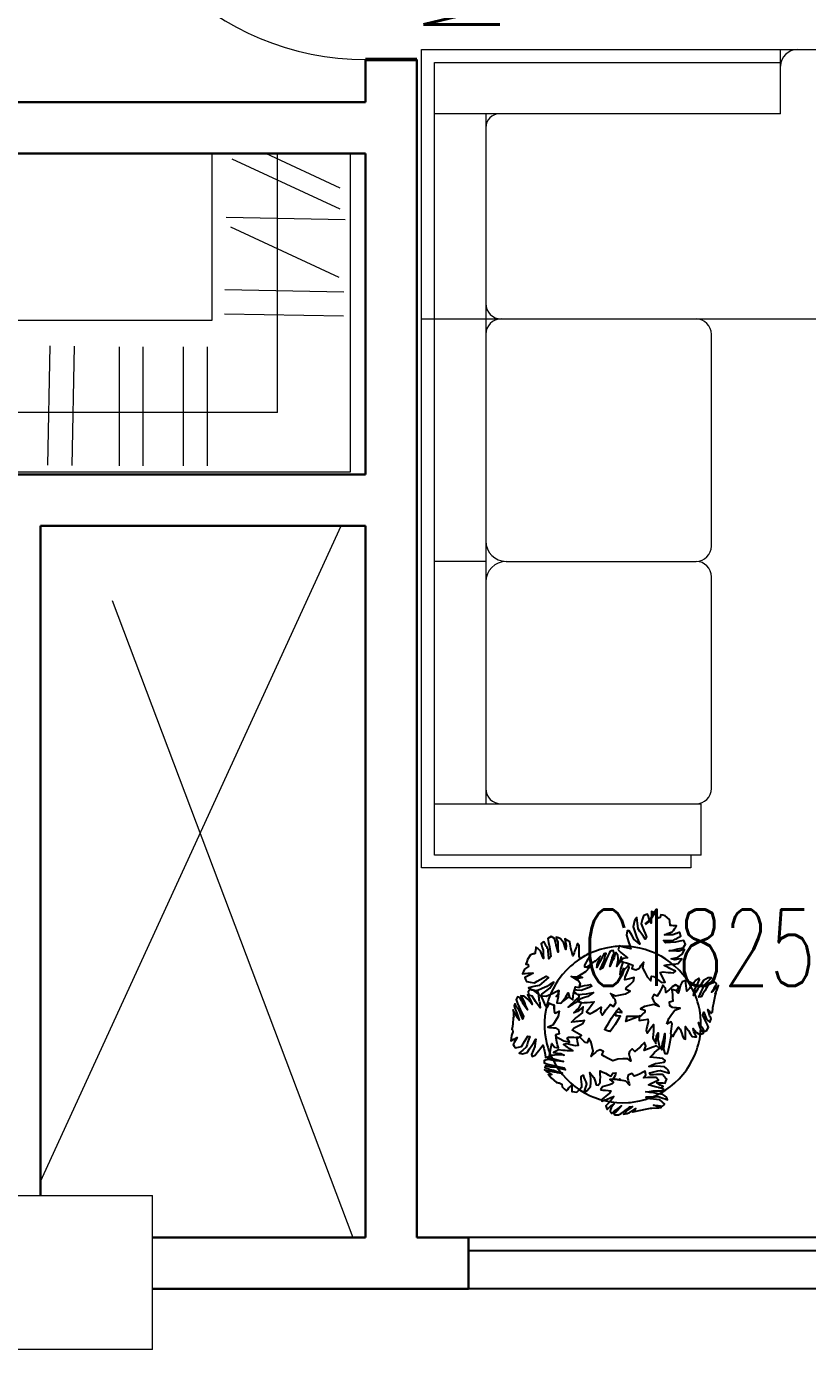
# Model space of a CAD drawing. Header units: inches. Extents: x 675 to 51927, y 19035 to 68555.
# Drawn here: x 16509 to 19555, y 27855 to 33012 of the extents above; entities that cross this region are included whole.
import ezdxf

# ---------------------------------------------------------------- set-up
doc = ezdxf.new("R2010")
doc.units = ezdxf.units.IN
doc.header["$LTSCALE"] = 0.5
doc.header["$MEASUREMENT"] = 0
for name, color, linetype in [('00 plants', 87, 'Continuous'), ('DOOR Single', 242, 'Continuous'), ('Window Exterior', 2, 'Continuous'), ('WINDOW_TEXT', 7, 'Continuous')]:
    doc.layers.add(name, color=color, linetype=linetype)
for name, color, linetype, lineweight in [('00I-FURN', 30, 'Continuous', 9), ('Column', 192, 'Continuous', 13), ('Wall', 113, 'Continuous', 50)]:
    doc.layers.add(name, color=color, linetype=linetype, lineweight=lineweight)
doc.styles.add('_TCH_WINDOW', font='SIMPLEX', dxfattribs={"height": 3.5, "bigfont": 'GBCBIG'})

# ---------------------------------------------------------------- blocks, each defined once
blk = doc.blocks.new('$WINLIB2D$00000004')
at = {"color": 0}
for points in [[(-0.5, 0.5), (-0.5, -0.5)], [(-0.5, 0.5), (0.5, 0.5)], [(0.5, -0.5), (0.5, 0.5)], [(-0.5, 0.2406), (0.5, 0.2406)], [(-0.5, -0.5), (0.5, -0.5)]]:
    blk.add_lwpolyline(points, dxfattribs=at)
blk = doc.blocks.new('$DorLib2D$00000001')
for p, q in [((0.45, 0.975), (0.5, 0.975)), ((0.45, 0), (0.45, 0.975)), ((0.5, 0), (0.5, 0.975)), ((0.5, 0), (0.45, 0))]:
    blk.add_line(p, q)
at = {"lineweight": 13}
blk.add_arc((0.475, 0), 0.975, 91.4693, 180, dxfattribs=at)

msp = doc.modelspace()

# ---------------------------------------------------------------- linework, layer by layer
at = {"layer": '00 plants', "flags": 128}
for points in [[(18815.9, 29412.1), (18826.3, 29402.5), (18839.5, 29392.4), (18852.7, 29382.1), (18835.2, 29378.4), (18824.8, 29367.2), (18836.6, 29364.8), (18848.5, 29362.1), (18860.8, 29357.7), (18873.1, 29353.1), (18869.1, 29339.6), (18884.7, 29334.6), (18896.6, 29340.5), (18901.4, 29346.7), (18906.1, 29352.9), (18910.7, 29359), (18915.2, 29365.1), (18911.3, 29342.9), (18920.2, 29325), (18928.9, 29307.4), (18944, 29291.3), (18945.9, 29309.6), (18953.9, 29309), (18961.8, 29303.2), (18969.6, 29297.3), (18985.3, 29285.3), (18999.6, 29286.6), (18994.9, 29296), (18990.1, 29305.4), (18980.6, 29324.2), (18991.6, 29327), (19011.2, 29324.7), (19021.2, 29323.7), (19031.3, 29322.6), (19040.2, 29329.1), (19034.3, 29331.9), (19028.5, 29334.7), (19022.8, 29337.5), (19017.2, 29340.3), (19011.6, 29343.2), (19006.1, 29346), (18995.2, 29351.6), (19005.9, 29353.6), (19016.6, 29355.6), (19025, 29356.4), (19033.4, 29357.3), (19050.1, 29359.1), (19057.1, 29368.5), (19063.9, 29377.8), (19050.6, 29376), (19037.1, 29374.2), (19022.4, 29377.6), (19034.9, 29380.4), (19047.3, 29383.3), (19056.8, 29389.5), (19066, 29395.5), (19070.3, 29404.8), (19074.3, 29414), (19064.1, 29410.9), (19053.5, 29407.7), (19044, 29408), (19034.3, 29408.2), (19014.7, 29408.6), (19029.2, 29411.7), (19043.3, 29414.8), (19046.8, 29415.5), (19048.5, 29415.9), (19050.2, 29416.3), (19057, 29417.8), (19070.1, 29420.6), (19078.4, 29435.3), (19075.3, 29442.4), (19072.1, 29449.4), (19064.3, 29448), (19056.3, 29446.4), (19039.7, 29443), (19020.7, 29441.5), (19001.2, 29439.5), (18993.4, 29448.5), (19012, 29449.1), (19021.2, 29449.2), (19030.3, 29449.2), (19034.2, 29451.5), (19038.1, 29453.8), (19042, 29456), (19043.9, 29457), (19045.8, 29458.1), (19047.6, 29459.1), (19049.5, 29460.2), (19051.4, 29461.2), (19053.2, 29462.2), (19055, 29463.2), (19056.9, 29464.2), (19058.7, 29465.2), (19060.5, 29466.1), (19058.4, 29473.4), (19056, 29480.6), (19052.7, 29479.6), (19051.1, 29479.1), (19049.5, 29478.6), (19047.8, 29478), (19046.2, 29477.5), (19044.6, 29476.9), (19042.9, 29476.3), (19041.3, 29475.7), (19039.6, 29475.1), (19036.3, 29473.9), (19033, 29472.6), (19029.6, 29471.2), (19013.5, 29471.3), (18997.2, 29470.5), (19004.8, 29474), (19008.5, 29475.7), (19012.3, 29477.2), (19016, 29478.7), (19019.8, 29480.1), (19023.5, 29481.4), (19027.2, 29482.6), (19028.3, 29484.1), (19029.4, 29485.6), (19030.5, 29487.1), (19031.6, 29488.6), (19035.7, 29494.5), (19039.8, 29500.2), (19040.8, 29501.6), (19041.9, 29502.9), (19042.9, 29504.3), (19043.9, 29505.6), (19037.6, 29506.2), (19031.3, 29506.8), (19025.1, 29507.3), (19018.8, 29507.7), (19018.7, 29510.7), (19018.6, 29512.2), (19018.5, 29513.7), (19018.4, 29515.2), (19018.3, 29516.7), (19018.1, 29518.1), (19018, 29519.6), (19017.8, 29521.1), (19017.7, 29522.5), (19017.5, 29524), (19017.3, 29525.5), (19017.1, 29526.9), (19016.9, 29528.4), (19016.6, 29529.8), (19016.4, 29531.3), (18999.8, 29545.1), (18990.9, 29547.5), (18982.2, 29549.7), (18982, 29548.3), (18981.7, 29546.9), (18981.4, 29545.4), (18981.1, 29544), (18980.8, 29542.5), (18980.5, 29541.1), (18980.1, 29539.6), (18979.7, 29538.1), (18971.7, 29536.1), (18963, 29554), (18954.7, 29557.9), (18946.4, 29561.5), (18946.3, 29550.5), (18945.9, 29539.3), (18945.2, 29528), (18944.4, 29516.4), (18937.4, 29534.1), (18934, 29543), (18930.7, 29552), (18922.8, 29549), (18914.5, 29545.8), (18912.2, 29537.8), (18910, 29529.8), (18905.6, 29513.6), (18911, 29501), (18916.3, 29488.5), (18921.6, 29475.9), (18926.7, 29463.2), (18921.4, 29453.9), (18914.7, 29464.1), (18907.9, 29474.3), (18901, 29484.4), (18894.1, 29494.5), (18891.4, 29516.4), (18890.1, 29527.5), (18888.9, 29538.8), (18884.3, 29532.4), (18879.8, 29526), (18877.4, 29513.8), (18875.1, 29501.8), (18881.3, 29482.7), (18887.3, 29463.9), (18894.1, 29449.2), (18900.8, 29434.5), (18889.8, 29443.6), (18878.8, 29452.6), (18868.9, 29469.6), (18858.7, 29486.6), (18851, 29486.5), (18848.6, 29469.8), (18852.6, 29456.5), (18856.3, 29443.3), (18861.1, 29430), (18865.8, 29416.6), (18854.2, 29418.9), (18842.7, 29421.3), (18831.2, 29424.6), (18819.8, 29427.9)], [(18528.8, 29121.6), (18528.8, 29110.4), (18530.4, 29088.2), (18533.7, 29066.2), (18538.5, 29044.4), (18541.9, 29033), (18544.9, 29023), (18552.9, 29002.2), (18562.4, 28982), (18573.3, 28962.6), (18580.2, 28952.1), (18585.6, 28944), (18599.2, 28926.3), (18614.1, 28909.7), (18630.2, 28894.2), (18640.3, 28885.7), (18647.3, 28880), (18665.4, 28867), (18684.5, 28855.4), (18690, 28852.5), (18704.3, 28845.2), (18717.1, 28839.7), (18724.8, 28836.5), (18745.9, 28829.3), (18767.5, 28823.6), (18774.3, 28822.4), (18789.4, 28819.6), (18811.6, 28817.2), (18833.9, 28816.3), (18856.1, 28817.2), (18863.8, 28818), (18878.3, 28819.6), (18893.4, 28822.4), (18900.2, 28823.6), (18921.8, 28829.3), (18942.9, 28836.5), (18950.6, 28839.7), (18963.4, 28845.2), (18977.7, 28852.5), (18983.3, 28855.4), (19002.3, 28867), (19020.4, 28880), (19027.4, 28885.7), (19037.6, 28894.2), (19053.6, 28909.7), (19068.5, 28926.3), (19082.1, 28944), (19087.5, 28952.1), (19094.4, 28962.6), (19105.3, 28982), (19114.8, 29002.2), (19122.8, 29023), (19125.8, 29033), (19129.2, 29044.4), (19134, 29066.2), (19137.3, 29088.2), (19138.9, 29110.4), (19139, 29121.6), (19138.9, 29132.7), (19137.3, 29155), (19134, 29177), (19129.2, 29198.8), (19125.8, 29210.2), (19122.8, 29220.2), (19114.8, 29241), (19105.3, 29261.2), (19094.4, 29280.6), (19087.5, 29291.1), (19082.1, 29299.2), (19068.5, 29316.9), (19053.6, 29333.5), (19037.6, 29348.9), (19027.4, 29357.4), (19020.4, 29363.2), (19002.3, 29376.2), (18983.3, 29387.8), (18977.7, 29390.7), (18963.4, 29398), (18950.6, 29403.5), (18942.9, 29406.7), (18921.8, 29413.9), (18900.2, 29419.6), (18893.4, 29420.8), (18878.3, 29423.6), (18863.8, 29425.2), (18856.1, 29426), (18833.9, 29426.9), (18811.6, 29426), (18804, 29425.2), (18789.4, 29423.6), (18774.3, 29420.8), (18767.5, 29419.6), (18745.9, 29413.9), (18724.8, 29406.7), (18717.1, 29403.5), (18704.3, 29398), (18690, 29390.7), (18684.5, 29387.8), (18665.4, 29376.2), (18647.3, 29363.2), (18640.3, 29357.4), (18630.2, 29348.9), (18614.1, 29333.5), (18599.2, 29316.9), (18585.6, 29299.2), (18580.2, 29291.1), (18573.3, 29280.6), (18562.4, 29261.2), (18552.9, 29241), (18544.9, 29220.2), (18541.9, 29210.2), (18538.5, 29198.8), (18533.7, 29177), (18530.4, 29155), (18528.8, 29132.7)], [(19006.5, 29123.5), (19013.2, 29144.5), (19024.8, 29160.7), (19036.8, 29177.2), (19057.9, 29185.4), (19050.8, 29185.9), (19043.5, 29186.5), (19036, 29187.2), (19028.3, 29188), (19017.8, 29194.8), (19015.9, 29210), (19030.3, 29213.3), (19029.8, 29225.5), (19029.4, 29237.6), (19027.6, 29248.3), (19025.9, 29258.9), (19040.2, 29256), (19043.8, 29251.5), (19047.2, 29257.9), (19052.9, 29268.4), (19039.1, 29276.1), (19027.4, 29267.9), (19014.5, 29257), (19001.5, 29246.2), (19000.8, 29263.6), (18990.8, 29275.2), (18986.1, 29264.3), (18981.5, 29253.6), (18975.1, 29242.9), (18968.7, 29232.4), (18955.1, 29238.3), (18948.5, 29225.2), (18953.6, 29213.5), (18959.4, 29208), (18965, 29202.5), (18970.4, 29197), (18975.7, 29191.5), (18954.7, 29199.9), (18936.5, 29195.8), (18919, 29192), (18903.3, 29182.9), (18920.5, 29177.1), (18919.7, 29170.3), (18914.1, 29165), (18908.5, 29159.8), (18897.8, 29150), (18898.6, 29137.5), (18906.5, 29138.6), (18914.7, 29139.9), (18931.8, 29143), (18933.2, 29132.3), (18929.3, 29115.3), (18927.3, 29106.6), (18925.2, 29097.6), (18929.2, 29087.2), (18932.3, 29091.8), (18935.4, 29096.3), (18938.5, 29100.7), (18941.6, 29105), (18944.7, 29109.3), (18947.9, 29113.5), (18954.1, 29122), (18954.4, 29111.5), (18954.5, 29100.9), (18953.9, 29092.8), (18953.2, 29084.6), (18951.7, 29067.9), (18957.6, 29058), (18963.3, 29048), (18965, 29061.8), (18966.3, 29075.6), (18971.9, 29088.6), (18971.8, 29075.6), (18971.5, 29062.6), (18974, 29051), (18976.1, 29039.5), (18981.5, 29031.4), (18986.5, 29023.4), (18987.8, 29035.6), (18988.7, 29047.8), (18991.4, 29057.3), (18993.9, 29066.8), (18998.3, 29085.9), (18997.7, 29070.6), (18996.6, 29055.4), (18996.2, 29051.6), (18996, 29049.7), (18995.8, 29047.8), (18994.9, 29040.2), (18992.4, 29025.1), (18998.1, 29009.2), (19003.3, 29009.1), (19008.4, 29009.1), (19011.1, 29018.7), (19013.5, 29028.4), (19017.1, 29047.6), (19021.5, 29067.8), (19024, 29082.9), (19022.1, 29085.5), (19024.1, 29105.2), (19025.2, 29114.9), (19026.3, 29124.5), (19023.1, 29131.5)], [(18805.6, 29164.1), (18806.1, 29157.1), (18814.1, 29156.3), (18822.3, 29155.7), (18824.6, 29155.6), (18824.8, 29154.6), (18820.5, 29147.2), (18812.5, 29134.5), (18804, 29121.5), (18795.1, 29108.2), (18785.6, 29094.7), (18785.6, 29094.7), (18782.7, 29095), (18778.9, 29095.8), (18774.9, 29096.9), (18770.6, 29098.5), (18765.9, 29100.4), (18763.4, 29101.6), (18766.9, 29107.5), (18773.2, 29117.9), (18779.2, 29127.7), (18785, 29137), (18790.5, 29145.7), (18795.8, 29153.8), (18800.9, 29161.3), (18805.4, 29167.8)], [(18831.4, 29167.8), (18829.6, 29168), (18821.3, 29168.9), (18813.2, 29170), (18807.5, 29170.8), (18810.3, 29174.7), (18814.7, 29180.6), (18818.5, 29185.5), (18822.6, 29180.6), (18827.2, 29174.4), (18831.1, 29168.4)], [(18849.1, 29154.4), (18855.9, 29154.2), (18873.2, 29154.2), (18884.3, 29154.3), (18895.6, 29154.7), (18901.9, 29155), (18896, 29152.4), (18888.1, 29149.1), (18880.6, 29146.1), (18873.6, 29143.3), (18867, 29140.9), (18860.9, 29138.6), (18855.2, 29136.7), (18849.9, 29135), (18846.2, 29133.9), (18846.8, 29136.8), (18849.6, 29148.6), (18849.6, 29152.2)], [(18746.9, 28866.8), (18756.8, 28866.3), (18766.9, 28865.6), (18787.3, 28863.3), (18782.5, 28854.6), (18768.2, 28842.7), (18761, 28836.7), (18753.7, 28830.6), (18752.8, 28822.5), (18758.7, 28825), (18764.5, 28827.4), (18770.4, 28829.8), (18776.1, 28832.1), (18781.9, 28834.3), (18787.6, 28836.5), (18799, 28840.8), (18793.5, 28833.2), (18788.1, 28825.8), (18783.2, 28820.4), (18778.3, 28815.1), (18768.6, 28804.8), (18770.9, 28797.3), (18773.1, 28790.4), (18780.8, 28797.9), (18788.5, 28806), (18800.9, 28812.9), (18794.6, 28804.7), (18788.4, 28796.9), (18786.5, 28789.7), (18784.7, 28783.3), (18788.3, 28778.5), (18792, 28774.5), (18797, 28779.4), (18802.2, 28785.1), (18808.9, 28789.6), (18815.7, 28794.4), (18829.1, 28804.8), (18821.7, 28795.8), (18814.3, 28787.7), (18812.4, 28785.8), (18811.5, 28784.8), (18810.6, 28783.9), (18807, 28780.4), (18799.7, 28774.4), (18803.7, 28769), (18810.7, 28769), (18817.7, 28769.3), (18822.6, 28771.6), (18827.4, 28774.4), (18836.8, 28781.6), (18848.9, 28790.7), (18860.8, 28801.1), (18872.6, 28802.3), (18860.3, 28792.8), (18854.1, 28788.4), (18847.7, 28784.3), (18846.6, 28782.2), (18845.3, 28780.2), (18844.1, 28778.4), (18843.4, 28777.5), (18842.8, 28776.7), (18842.1, 28776), (18841.4, 28775.3), (18840.7, 28774.6), (18840, 28774), (18839.3, 28773.5), (18838.6, 28773), (18837.8, 28772.5), (18837.1, 28772.1), (18843.1, 28773), (18849.3, 28774.5), (18851.2, 28775), (18852.1, 28775.2), (18853, 28775.5), (18853.9, 28775.8), (18854.8, 28776.2), (18855.7, 28776.6), (18856.6, 28777), (18857.4, 28777.4), (18858.3, 28777.9), (18859.9, 28778.9), (18861.5, 28780), (18863.1, 28781.2), (18874.8, 28787.3), (18885.7, 28794.5), (18882.7, 28790.4), (18881.2, 28788.6), (18879.6, 28786.9), (18877.9, 28785.4), (18876.1, 28783.9), (18875.3, 28783.4), (18872.5, 28783.1), (18872.7, 28782.6), (18872.8, 28782.2), (18872.9, 28781.9), (18872.2, 28781.5), (18872.3, 28781.2), (18872.5, 28780.9), (18872.6, 28780.7), (18872.7, 28780.6), (18873, 28780.6), (18875, 28781.1), (18898.3, 28786.6), (18928.8, 28792.8), (18942.7, 28794.9), (18947.9, 28795.5), (18965.9, 28797), (18975.2, 28797.2), (18984.2, 28797.6), (18976.9, 28799.1), (18969.6, 28801.3), (18962.2, 28804), (18954.6, 28807.1), (18972.1, 28805.6), (18980.8, 28804.6), (18989.4, 28803.4), (18992.9, 28807.4), (18996.4, 28812.2), (18992.2, 28816), (18987.8, 28819.8), (18979, 28827.6), (18966.3, 28828.8), (18953.6, 28830.1), (18940.9, 28831.5), (18928.2, 28833.1), (18924.9, 28839.5), (18936.9, 28839.5), (18948.9, 28839.6), (18960.9, 28840), (18972.8, 28840.4), (18990.5, 28834.6), (18999.5, 28831.5), (19008.6, 28828.1), (19006.9, 28833), (19005.2, 28837.9), (18997.9, 28843.5), (18990.7, 28848.8), (18972.8, 28851.6), (18955, 28854.7), (18939.6, 28856.4), (18924.2, 28858.8), (18938.3, 28861.1), (18952.4, 28863.5), (18971.5, 28862.8), (18990.7, 28862.8), (18995.7, 28867.1), (18985.3, 28873.6), (18972.9, 28876), (18960.6, 28879.1), (18947.3, 28882.3), (18933.9, 28886.3), (18943.5, 28891.3), (18953.1, 28896.2), (18963.4, 28900.5), (18973.8, 28904.7), (18963.9, 28915.2), (18949.3, 28915.4), (18932.3, 28914.4), (18915.1, 28913.4), (18923.7, 28925.9), (18921.4, 28939.6), (18911.6, 28934.4), (18901.6, 28929.1), (18889.9, 28924.4), (18878.2, 28919.6), (18869.8, 28931.2), (18855.8, 28923.9), (18853.1, 28912.1), (18855, 28905.1), (18857, 28898.3), (18858.9, 28891.7), (18860.8, 28885.3), (18845.6, 28900.7), (18825.8, 28905), (18806.3, 28909), (18784.3, 28906.8), (18797.6, 28895.3), (18792.2, 28889.8), (18782.8, 28887.1), (18773.4, 28884.2), (18754.6, 28878.1)]]:
    msp.add_lwpolyline(points, close=True, dxfattribs=at)
for points in [[(18585.4, 29253.7), (18583.7, 29241.8), (18582.1, 29230.1), (18579.5, 29218.3), (18576.8, 29206.5), (18593, 29204.3), (18602.1, 29215.7), (18611.6, 29230), (18621.4, 29244.4), (18626.5, 29227.3), (18639, 29218.1), (18640.7, 29230.2), (18642.5, 29242.3), (18646, 29255), (18649.7, 29267.8), (18664.1, 29265.3), (18667.7, 29281.4), (18660.4, 29292.6), (18653.5, 29296.7), (18646.7, 29300.7), (18640.1, 29304.6), (18633.5, 29308.4), (18656.4, 29307), (18673.7, 29317.7), (18690.6, 29328.3), (18705.1, 29345), (18686.4, 29344.9), (18686.1, 29352.9), (18691, 29361.4), (18695.9, 29369.8), (18705.8, 29386.6), (18702.8, 29400.6), (18694.2, 29395), (18685.6, 29389.3), (18668, 29377.8), (18664.1, 29388.5), (18664.4, 29408.2), (18664.5, 29418.3), (18664.5, 29428.5), (18657.5, 29436.7), (18655.3, 29430.5), (18653.1, 29424.5), (18650.8, 29418.5), (18648.6, 29412.6), (18646.3, 29406.8), (18644, 29401), (18639.4, 29389.5), (18636.6, 29400), (18633.7, 29410.4), (18632.2, 29418.7), (18630.7, 29427), (18627.7, 29443.5), (18618.2, 29449.5), (18608.8, 29455.4), (18611.4, 29442.3), (18614, 29429), (18611.7, 29413.9), (18608.1, 29426.2), (18604.6, 29438.2), (18598.1, 29447.1), (18591.8, 29455.7), (18582.9, 29459.1), (18574.3, 29462.1), (18577.5, 29452.2), (18580.8, 29441.9), (18581, 29432.4), (18581.3, 29422.7), (18582.3, 29403.1), (18578.3, 29417.2), (18574.7, 29431), (18573.8, 29434.4), (18573.3, 29436.1), (18572.9, 29437.8), (18571.2, 29444.4), (18568.2, 29457.3), (18554.8, 29464.2), (18548.5, 29460.5), (18542.3, 29456.5), (18543.5, 29448.8), (18544.9, 29440.9), (18548.5, 29424.7), (18550.7, 29405.8), (18553.6, 29386.5), (18545.5, 29377.8), (18544, 29396.3), (18543.5, 29405.5), (18543.1, 29414.6), (18540.9, 29418.3), (18538.7, 29422), (18536.6, 29425.6), (18535.6, 29427.5), (18534.7, 29429.3), (18533.7, 29431), (18532.8, 29432.8), (18531.9, 29434.6), (18531, 29436.4), (18530.1, 29438.1), (18529.3, 29439.9), (18528.5, 29441.6), (18527.7, 29443.3), (18521.6, 29440.6), (18515.6, 29437.5), (18516.3, 29434.3), (18516.7, 29432.7), (18517.1, 29431.1), (18517.5, 29429.5), (18517.9, 29427.9), (18518.4, 29426.3), (18518.9, 29424.7), (18519.4, 29423.1), (18519.9, 29421.5), (18520.9, 29418.3), (18522.1, 29415.1), (18523.3, 29411.8), (18523.5, 29395.6), (18524.8, 29379.3), (18521.3, 29386.6), (18519.7, 29390.3), (18518.2, 29393.9), (18516.8, 29397.5), (18515.6, 29401.1), (18514.4, 29404.7), (18513.4, 29408.4), (18512.1, 29409.3), (18510.8, 29410.3), (18509.6, 29411.3), (18508.3, 29412.2), (18503.6, 29415.9), (18499.3, 29419.5), (18498.3, 29420.5), (18497.4, 29421.4), (18496.4, 29422.3), (18495.5, 29423.3), (18494.6, 29416.8), (18493.7, 29410.4), (18493, 29404), (18492.3, 29397.7), (18489.9, 29397.3), (18488.8, 29397.1), (18487.6, 29396.9), (18486.4, 29396.6), (18485.3, 29396.4), (18484.2, 29396.1), (18483, 29395.9), (18481.9, 29395.6), (18480.8, 29395.3), (18479.7, 29395), (18478.7, 29394.7), (18477.6, 29394.4), (18476.5, 29394.1), (18475.5, 29393.7), (18474.5, 29393.3), (18462.7, 29375.4), (18459.5, 29366.2), (18456.6, 29357.1), (18457.6, 29356.9), (18458.7, 29356.8), (18459.8, 29356.6), (18460.9, 29356.4), (18462, 29356.2), (18463.1, 29356), (18464.3, 29355.8), (18465.4, 29355.6), (18466.7, 29347.6), (18451, 29337.2), (18447, 29328.4), (18443.3, 29319.6), (18453.2, 29320.6), (18463.3, 29321.3), (18473.7, 29321.7), (18484.4, 29322.1), (18468.3, 29313.2), (18460.1, 29309), (18451.8, 29304.8), (18454.8, 29297.2), (18458.2, 29289.2), (18465.9, 29287.7), (18473.6, 29286.3), (18489.3, 29283.5), (18500.9, 29290.2), (18512.4, 29296.7), (18524, 29303.3), (18535.8, 29309.7), (18545.1, 29305.3), (18535.7, 29297.5), (18526.5, 29289.7), (18517.3, 29281.8), (18508.2, 29273.9), (18487.6, 29269.1), (18477.1, 29266.7), (18466.4, 29264.3), (18472.9, 29260.4), (18479.3, 29256.5), (18491.1, 29255.4), (18502.7, 29254.3)], [(18659.9, 29237.4), (18676.2, 29239.2), (18692.5, 29240.9), (18706.3, 29244), (18720.6, 29246.8), (18709.1, 29238.7), (18697.7, 29230.5), (18681, 29225), (18664.6, 29219), (18661.7, 29211.9), (18672.7, 29206.2), (18684.1, 29207.1), (18695.9, 29207.7), (18708.6, 29209), (18722.1, 29210.1), (18715.3, 29199.9), (18708.6, 29189.9), (18700.9, 29180.1), (18693.2, 29170.5), (18705.9, 29162.8), (18719.2, 29169.8), (18734.2, 29179.2), (18749.4, 29188.7), (18746.7, 29171.2), (18754.3, 29158.2), (18761.2, 29168.6), (18768, 29178.9), (18776.6, 29189.3), (18785.2, 29199.7), (18797.6, 29192), (18807, 29205.5), (18804.5, 29218.6), (18799.9, 29224.9), (18795.3, 29231.1), (18791, 29237.1), (18786.7, 29243), (18806.4, 29233.4), (18825.7, 29237.1), (18844.5, 29240.9), (18862.8, 29251.3), (18846.4, 29257.9), (18848.8, 29265.6), (18855.9, 29271.8), (18862.8, 29278), (18876.5, 29290.4), (18878.5, 29304.6), (18869.8, 29302.2), (18860.9, 29299.8), (18842.4, 29295.1), (18843.1, 29306.4), (18850.8, 29324.6), (18854.7, 29333.8), (18858.7, 29343.2), (18856.6, 29353.1), (18852.4, 29348.2), (18848.3, 29343.3), (18844.1, 29338.6), (18840, 29333.9), (18835.8, 29329.3), (18831.7, 29324.7), (18823.4, 29315.7), (18825.3, 29326.3), (18827.2, 29336.9), (18829.5, 29345), (18831.8, 29353.1), (18835.3, 29365), (18824.8, 29367.2), (18832.9, 29375.9), (18832, 29377.7), (18827.8, 29386), (18823.6, 29373.3), (18819.7, 29360.4), (18811.4, 29347.4), (18813.9, 29359.8), (18816.6, 29371.9), (18815.9, 29382), (18815.5, 29391.6), (18811, 29397.4), (18806.9, 29402.7), (18803.7, 29393), (18800.9, 29382.7), (18796.4, 29374.1), (18792.1, 29365.3), (18784, 29347.2), (18787.4, 29361.3), (18791.2, 29374.9), (18792.2, 29378.2), (18792.7, 29379.9), (18793.3, 29381.5), (18795.4, 29387.9), (18800.2, 29400.2), (18796.1, 29410), (18790.4, 29408.5), (18784.7, 29406.7), (18780.6, 29399.8), (18776.9, 29392.5), (18770.3, 29377.2), (18762.4, 29359.6), (18755.5, 29341.3), (18745.8, 29336), (18753.4, 29353.2), (18757.5, 29361.6), (18761.8, 29369.8), (18762.3, 29373.7), (18762.9, 29377.6), (18763.7, 29381.4), (18764.1, 29383.2), (18764.6, 29385.1), (18765.1, 29386.9), (18765.6, 29388.7), (18766.2, 29390.4), (18766.8, 29392.2), (18767.5, 29393.9), (18768.1, 29395.6), (18768.9, 29397.3), (18769.6, 29398.9), (18765.4, 29397.9), (18761.3, 29396.6), (18759.4, 29393.8), (18758.5, 29392.3), (18757.6, 29390.9), (18756.7, 29389.5), (18755.8, 29388), (18755, 29386.5), (18754.2, 29385.1), (18753.4, 29383.6), (18752.7, 29382.1), (18751.2, 29379), (18749.9, 29375.9), (18748.7, 29372.8), (18740, 29358.5), (18732.4, 29343.7), (18734, 29351.2), (18734.9, 29354.8), (18736, 29358.4), (18737.2, 29362), (18738.6, 29365.4), (18740.1, 29368.9), (18741.8, 29372.3), (18741.8, 29373.4), (18741.8, 29374.6), (18741.9, 29375.7), (18742, 29376.7), (18742.9, 29380.8), (18744.6, 29384.6), (18745.2, 29385.5), (18745.8, 29386.4), (18746.4, 29387.2), (18747.2, 29388.1), (18741.9, 29383), (18736.8, 29378), (18731.8, 29372.9), (18726.9, 29367.8), (18726, 29367.9), (18725.6, 29367.9), (18725.3, 29367.9), (18724.9, 29367.9), (18724.6, 29367.9), (18724.2, 29367.8), (18723.9, 29367.8), (18723.6, 29367.7), (18723.4, 29367.6), (18723.1, 29367.5), (18722.9, 29367.3), (18722.7, 29367.2), (18722.5, 29367), (18722.2, 29366.7), (18706.1, 29353.9), (18696.5, 29347.4), (18692.9, 29344.9), (18705.1, 29345)], [(18673.7, 29317.7), (18662.1, 29310.5), (18663.4, 29310), (18670.2, 29307.4), (18677.4, 29304.5), (18662.1, 29301.5), (18654.4, 29300.2), (18648.9, 29299.4), (18653.5, 29296.7)], [(19022.1, 29085.5), (19030.1, 29074.3), (19034.9, 29083.5), (19040, 29092.5), (19050.8, 29110.6), (19057.7, 29103.2), (19064, 29086), (19067.2, 29077.3), (19070.5, 29068.6), (19078.6, 29065), (19078.5, 29071.4), (19078.4, 29077.6), (19078.3, 29083.7), (19078.3, 29089.8), (19078.4, 29095.8), (19078.4, 29101.8), (19078.6, 29113.7), (19084.2, 29106.2), (19089.8, 29098.7), (19093.5, 29092.5), (19097.1, 29086.3), (19104.2, 29074.2), (19113.3, 29074), (19122, 29074.1), (19116.7, 29083.4), (19111, 29092.9), (19108.6, 29106.4), (19115, 29098.1), (19121, 29090), (19128.2, 29086.3), (19134.8, 29082.8), (19142.1, 29085), (19148.7, 29087.6), (19144.6, 29093.2), (19140, 29099.4), (19137.6, 29106.8), (19134.9, 29114.4), (19129, 29129.9), (19135.8, 29120.4), (19142, 29111.3), (19143.5, 29109.1), (19144.2, 29108), (19144.8, 29106.9), (19147.5, 29102.7), (19152, 29094.7), (19161.6, 29097.9), (19164.9, 29104.6), (19168, 29111.4), (19166.4, 29116), (19164.4, 29120.8), (19159.1, 29130.8), (19153.4, 29144.3), (19146.5, 29158.2), (19150.2, 29169.5), (19155.9, 29155.5), (19158.4, 29148.6), (19160.6, 29141.8), (19162.8, 29140.2), (19164.9, 29138.8), (19166.9, 29137.3), (19167.8, 29136.6), (19168.6, 29135.9), (19169.5, 29135.3), (19170.2, 29134.6), (19171, 29133.9), (19171.7, 29133.3), (19172.3, 29132.6), (19173, 29132), (19173.5, 29131.4), (19174.1, 29130.8), (19176.6, 29137.3), (19178.8, 29144.1), (19178.3, 29145.6), (19178.1, 29146.3), (19177.8, 29147.1), (19177.5, 29147.8), (19177.2, 29148.6), (19176.8, 29149.3), (19176.4, 29150.1), (19176, 29150.8), (19175.6, 29151.6), (19174.6, 29153.1), (19173.6, 29154.6), (19172.4, 29156.2), (19169.5, 29168.1), (19165.3, 29179.8), (19169.1, 29176.2), (19170.8, 29174.5), (19172.4, 29172.7), (19173.8, 29170.9), (19175.1, 29169.1), (19176.3, 29167.3), (19177.3, 29165.4), (19178, 29165.7), (19178.7, 29165.9), (19179.4, 29166.2), (19180, 29166.5), (19182, 29167.9), (19183.3, 29169.4), (19183.5, 29169.8), (19183.6, 29170.1), (19183.7, 29170.5), (19184.3, 29175.5), (19184.8, 29180), (19185.1, 29184.4), (19185.4, 29188.9), (19186.1, 29191.2), (19186.4, 29192.3), (19186.7, 29193.5), (19187, 29194.7), (19187.2, 29195.9), (19187.4, 29197.2), (19188.8, 29206), (19196.1, 29238.2), (19196.4, 29239), (19196.7, 29239.9), (19196.9, 29240.8), (19197.1, 29241.8), (19197.3, 29242.7), (19197.4, 29243.7), (19195.2, 29238.2), (19194.9, 29240.3), (19202.3, 29258.3), (19204.7, 29266.2), (19206.8, 29274), (19200.9, 29267), (19194.6, 29260.4), (19187.8, 29253.9), (19180.5, 29247.5), (19189.9, 29263.4), (19194.8, 29271.3), (19199.9, 29279), (19196.4, 29283.1), (19192.2, 29287.4), (19186.1, 29284.6), (19179.9, 29281.6), (19167.4, 29275.6), (19160.5, 29264.1), (19153.6, 29252.6), (19146.6, 29241.2), (19139.4, 29229.9), (19131, 29228.8), (19136.1, 29239.9), (19141.1, 29251.1), (19145.8, 29262.3), (19150.5, 29273.6), (19164.6, 29288.4), (19171.9, 29295.8), (19179.5, 29303.3), (19173.4, 29303.2), (19167.3, 29303.1), (19158, 29297.9), (19149, 29292.8), (19138.1, 29276.8), (19127, 29261.1), (19118.7, 29247.5), (19109.9, 29234), (19113.1, 29247.7), (19116.2, 29261.4), (19125, 29278.8), (19133.3, 29296.7), (19130.8, 29302.6), (19118.8, 29294.7), (19110.8, 29283.9), (19102.4, 29273.5), (19093.8, 29262.4), (19084.4, 29251.5), (19082.7, 29261.8), (19081.1, 29272), (19080.4, 29282.6), (19079.8, 29293.2), (19065.2, 29287.9), (19059.8, 29275), (19054.8, 29259.6), (19049.8, 29244), (19040.2, 29256)], [(18582.1, 29230.1), (18582.9, 29236), (18574.8, 29230.8), (18580.1, 29237.7), (18582.8, 29241), (18583.8, 29242.2), (18585.4, 29253.7), (18572.4, 29247.6), (18559.7, 29241.4), (18547.2, 29236.3), (18534.8, 29231), (18518.8, 29231.8), (18518.2, 29239.4), (18533.7, 29251.3), (18549.2, 29262.9), (18557.2, 29274.8), (18565.3, 29286.7), (18551.5, 29278.6), (18537.9, 29270.3), (18520.3, 29262.4), (18502.7, 29254.3), (18498.8, 29254.6), (18501, 29250.1), (18505.8, 29240.2), (18491, 29251), (18484.2, 29256), (18479.3, 29256.5), (18474.1, 29259.6), (18470.5, 29255.4), (18464.7, 29248.3), (18466.6, 29240.5), (18467.9, 29235.8), (18471.6, 29234.8)], [(18509.4, 29211.5), (18508.7, 29217.7), (18508, 29224), (18507.1, 29230.3), (18506.2, 29236.7), (18515, 29231.7), (18519.4, 29222.4), (18523.6, 29213.3), (18532, 29195.5), (18539.9, 29187.4), (18548.8, 29204.3), (18549, 29204.7), (18553.3, 29202.3), (18563.1, 29197.9), (18566.3, 29196.5), (18566.3, 29191.1), (18566.3, 29181.8), (18566.2, 29172.4), (18570.3, 29165.5), (18586.1, 29173.3), (18581.7, 29152.7), (18571.9, 29136.2), (18561.8, 29119.3), (18541.4, 29111.1), (18548.7, 29110.3), (18556.1, 29109.6), (18563.7, 29108.8), (18571.5, 29108.1), (18583, 29101.2), (18586.7, 29085.1), (18572.7, 29081.1), (18573.5, 29075.3), (18587.2, 29067.5), (18604.5, 29057.5), (18625.8, 29052.3), (18616.9, 29068.7), (18623.8, 29072.6), (18633.4, 29072.2), (18643, 29071.6), (18662.1, 29070.2), (18672.9, 29079.3), (18664.1, 29084.4), (18655.2, 29089.6), (18637.1, 29100.1), (18644.7, 29108.5), (18662.3, 29117.4), (18671.2, 29122), (18680.2, 29126.7), (18684.4, 29136.9), (18678, 29136), (18671.6, 29135.2), (18665.3, 29134.4), (18659, 29133.7), (18652.8, 29133), (18646.7, 29132.3), (18634.4, 29131), (18642.4, 29138.5), (18650.4, 29146.1), (18657.1, 29151.3), (18663.8, 29156.6), (18677.2, 29167.2), (18678.5, 29178.8), (18679.7, 29190.2), (18668.9, 29181.5), (18658.1, 29172.7), (18643.6, 29167.5), (18653, 29176.7), (18662.3, 29185.8), (18667.5, 29196), (18672.6, 29206), (18672.6, 29206.3), (18661.7, 29211.9), (18664.6, 29219), (18663.3, 29217.6), (18655.3, 29209.3), (18646.7, 29204.5), (18638.1, 29199.4), (18620.8, 29189.1), (18631.8, 29199.5), (18642.8, 29209.7), (18645.5, 29212.2), (18646.8, 29213.4), (18648.2, 29214.6), (18653.5, 29219.5), (18664.1, 29228.8), (18664.7, 29237.9), (18659.9, 29237.4), (18652, 29242.1), (18644.4, 29246.5), (18643.4, 29245.7), (18642.5, 29242.3)], [(18667.7, 29281.4), (18664.9, 29268.8), (18674.1, 29270.7), (18685.4, 29273), (18696.7, 29275.3), (18708.2, 29277.4), (18713.2, 29270.4), (18702.8, 29266.3), (18692.6, 29262.2), (18682.4, 29257.9), (18672.4, 29253.6), (18655.4, 29255.7), (18646.6, 29256.8), (18646.6, 29256.8), (18646, 29255), (18643.8, 29247), (18643.9, 29246.9), (18652, 29242.1)], [(18509.4, 29211.5), (18510.1, 29205.3), (18510.7, 29199.2), (18511.9, 29187), (18505.3, 29195.5), (18498.7, 29204), (18494.2, 29211.1), (18489.7, 29218.2), (18480.9, 29232.5), (18471.6, 29234.8), (18462.6, 29237.2), (18469.2, 29225.6), (18476.2, 29214.1), (18480.3, 29199.3), (18472.8, 29209.4), (18465.6, 29219.5), (18457.6, 29225.7), (18450.2, 29231.9), (18442.9, 29232.4), (18436.2, 29232.8), (18441.3, 29224), (18447, 29215.1), (18450.4, 29206), (18454.1, 29196.9), (18462.1, 29178.8), (18453.9, 29190.7), (18446.3, 29202.6), (18444.5, 29205.6), (18443.7, 29207.1), (18442.8, 29208.6), (18439.5, 29214.5), (18433.6, 29226.2), (18423.5, 29229.7), (18420.8, 29224.4), (18418.3, 29219), (18420.8, 29211.4), (18423.7, 29203.7), (18430.7, 29188.6), (18438.5, 29171), (18447.4, 29153.6), (18444.9, 29142.8), (18437.2, 29160), (18433.7, 29168.6), (18430.5, 29177.3), (18427.9, 29180.3), (18425.4, 29183.4), (18423.1, 29186.5), (18422.1, 29188), (18421, 29189.6), (18420, 29191.2), (18419, 29192.8), (18418.1, 29194.4), (18417.2, 29196), (18416.4, 29197.6), (18415.6, 29199.3), (18414.8, 29200.9), (18414, 29202.6), (18412, 29198.8), (18410.2, 29194.9), (18411, 29191.6), (18411.5, 29189.9), (18411.9, 29188.3), (18412.4, 29186.7), (18412.9, 29185.1), (18413.5, 29183.5), (18414, 29181.9), (18414.6, 29180.3), (18415.2, 29178.7), (18416.6, 29175.6), (18418, 29172.6), (18419.5, 29169.6), (18424.3, 29153.6), (18430.3, 29138), (18425.7, 29144.2), (18423.7, 29147.3), (18421.7, 29150.5), (18419.9, 29153.8), (18418.2, 29157.1), (18416.7, 29160.6), (18415.3, 29164.1), (18414.4, 29164.9), (18413.6, 29165.6), (18412.8, 29166.4), (18412.1, 29167.2), (18409.7, 29170.6), (18408, 29174.4), (18407.7, 29175.4), (18407.5, 29176.5), (18407.3, 29177.6), (18407.1, 29178.7), (18407.4, 29171.4), (18407.7, 29164.2), (18408.1, 29157), (18408.7, 29150), (18408, 29149.4), (18407.8, 29149.2), (18407.5, 29148.9), (18407.3, 29148.6), (18407, 29148.3), (18406.9, 29148.1), (18406.7, 29147.8), (18406.6, 29147.5), (18406.5, 29147.3), (18406.4, 29147), (18406.3, 29146.8), (18406.3, 29146.5), (18406.3, 29146.2), (18406.3, 29145.8), (18405.1, 29125.3), (18403.5, 29113.8), (18402, 29102.6), (18402.2, 29102.4), (18402.3, 29102.2), (18402.6, 29102), (18402.8, 29101.8), (18403.1, 29101.6), (18403.4, 29101.4), (18403.8, 29101.2), (18404.2, 29101.1), (18405.6, 29092.5), (18399.9, 29078.6), (18398.7, 29068), (18397.7, 29057.5), (18403.2, 29060.9), (18409.2, 29064.2), (18415.7, 29067.5), (18422.6, 29070.9), (18414.7, 29057.6), (18410.5, 29050.9), (18406.1, 29044.3), (18410.4, 29037.7), (18415.4, 29031), (18421.5, 29032.1), (18427.6, 29033.3), (18439.8, 29035.9), (18445.6, 29045.9), (18451.4, 29055.8), (18457.3, 29065.7), (18463.4, 29075.7), (18472, 29074.8), (18468.1, 29064.3), (18464.3, 29053.9), (18460.7, 29043.5), (18457.2, 29033.2), (18444.3, 29021.9), (18437.6, 29016.2), (18430.6, 29010.3), (18436.9, 29008.9), (18443.2, 29007.5), (18452.2, 29010.3), (18460.9, 29013.1), (18470.4, 29026.4), (18480.1, 29039.6), (18487, 29052), (18494.5, 29064.5), (18492.8, 29050.5), (18491.3, 29036.5), (18484.3, 29020.4), (18477.7, 29004.3), (18481.1, 28997.4), (18492.7, 29001.7), (18499.6, 29010.8), (18507, 29020), (18514.6, 29030.4), (18522.8, 29041), (18525.8, 29029.2), (18528.8, 29017.5), (18530.9, 29005.3), (18532.9, 28993.1), (18547.1, 28997.4), (18550.9, 29012), (18553.9, 29029.5), (18556.9, 29047.1), (18568.1, 29033.4), (18582.9, 29030.4), (18579.8, 29042.4), (18576.6, 29054.4), (18574.7, 29067.8), (18572.7, 29081.1)], [(18505.3, 29195.5), (18506.7, 29193.6), (18511.6, 29190.2), (18510.7, 29199.2)], [(18566.3, 29181.8), (18566.3, 29191.1), (18566.3, 29196.5), (18563.1, 29197.9)], [(18626.5, 29227.3), (18625.5, 29230.7), (18609.6, 29219.5), (18598.6, 29211.3), (18593, 29204.3)], [(18972.9, 28876), (18981.8, 28874.3), (18982.7, 28874.7), (18992.1, 28879.4), (18986.3, 28882.3), (18980.4, 28885.7), (18974.2, 28889.6), (18967.6, 28893.7), (18983.2, 28893.8), (18991.1, 28893.7), (18999, 28893.4), (19002.4, 28900.6), (19005.5, 28908.2), (19001.4, 28912.8), (18997.2, 28917.4), (18988.6, 28926.6), (18977.1, 28926.3), (18965.6, 28926.1), (18954.1, 28926), (18942.4, 28926), (18938.7, 28933.8), (18949.7, 28935.9), (18960.5, 28938.1), (18971.3, 28940.4), (18981.9, 28942.8), (18998.3, 28937.6), (19006.7, 28934.9), (19015.3, 28932), (19013.3, 28938.1), (19011.2, 28944.2), (19004.1, 28950.4), (18997.1, 28956.5), (18980.8, 28957.6), (18964.5, 28959), (18950.3, 28958.5), (18935.8, 28958.3), (18948.6, 28964.2), (18961.3, 28970.2), (18978.7, 28972.6), (18995.9, 28975.4), (19000.1, 28981.9), (18990.3, 28989.5), (18978.9, 28990.7), (18967.3, 28992.3), (18954.5, 28993.3), (18941.1, 28994.7), (18949.6, 29003.5), (18958.1, 29012.1), (18967.4, 29020.3), (18976.8, 29028.4), (18965.6, 29038.2), (18951.3, 29033.8), (18934.8, 29027.3), (18918.1, 29020.8), (18924, 29037.4), (18918.9, 29051.6), (18910.2, 29042.7), (18901.6, 29033.8), (18891.2, 29025.2), (18880.9, 29016.5), (18870.2, 29026.4), (18860.6, 29017), (18858.4, 29007.3), (18858.5, 29001.5), (18861, 28996.3), (18865, 28979.1), (18853.9, 28987.3), (18849.1, 28987.3), (18844.2, 28987.2), (18834.2, 28987.2), (18815.1, 28986.9), (18795.7, 28980.2), (18796, 28980.4), (18785, 28985.3), (18774.2, 28990.1), (18763.3, 28996.6), (18752.6, 29003), (18758.9, 29016.3), (18745.5, 29022.9), (18733.3, 29018.1), (18727.6, 29012.5), (18721.8, 29007.1), (18716.1, 29001.9), (18710.5, 28996.8), (18719.2, 29017.2), (18715.1, 29034.8), (18711.2, 29051.9), (18701.7, 29067.1), (18695.6, 29050.5), (18688.5, 29051.3), (18682.9, 29056.7), (18677.5, 29062.1), (18666.9, 29072.3), (18653.9, 29071.5), (18655.3, 29064.1), (18656.8, 29056.3), (18660.3, 29039.9), (18649.3, 29038.6), (18631.7, 29042.7), (18622.7, 29044.7), (18613.5, 29046.9), (18603, 29043.3), (18607.7, 29040.3), (18612.4, 29037.2), (18616.9, 29034.2), (18621.4, 29031.1), (18625.8, 29028), (18630.2, 29025), (18638.9, 29018.8), (18628.2, 29018.8), (18617.5, 29018.9), (18609.2, 29019.7), (18600.8, 29020.5), (18584, 29022.5), (18574.1, 29017.1), (18564.2, 29012.1), (18578.1, 29010), (18592, 29008.3), (18605.3, 29002.6), (18592.2, 29003.1), (18579.1, 29003.8), (18567.5, 29001.8), (18556.1, 29000.3), (18548.3, 28995.6), (18540.7, 28991.4), (18552.6, 28989.5), (18564.7, 28988.1), (18574.2, 28985.1), (18583.8, 28982.4), (18603.1, 28977.5), (18587.7, 28978.6), (18572.5, 28980.3), (18568.7, 28980.8), (18566.9, 28981.1), (18565, 28981.3), (18557.5, 28982.6), (18542.6, 28985.7), (18527.5, 28981.5), (18527.7, 28976.7), (18528.1, 28972), (18537.4, 28968.8), (18546.7, 28965.9), (18565.7, 28961.4), (18585.7, 28956.3), (18606, 28952.3), (18610.5, 28944.3), (18591.7, 28949), (18582.3, 28951.7), (18573, 28954.7), (18567.9, 28954.7), (18562.9, 28955), (18557.9, 28955.4), (18555.4, 28955.6), (18552.9, 28955.9), (18550.3, 28956.3), (18547.8, 28956.7), (18545.3, 28957.1), (18542.8, 28957.6), (18540.3, 28958.1), (18537.8, 28958.6), (18535.3, 28959.2), (18532.8, 28959.9), (18531.3, 28956.7), (18529.9, 28953.8), (18534.3, 28952.1), (18536.4, 28951.2), (18538.6, 28950.5), (18540.7, 28949.7), (18542.8, 28949), (18545, 28948.3), (18547.1, 28947.6), (18549.3, 28946.9), (18551.4, 28946.3), (18555.7, 28945.2), (18559.9, 28944.2), (18564.2, 28943.2), (18581.3, 28936.8), (18598.6, 28931.5), (18589.3, 28932.2), (18584.6, 28932.7), (18580, 28933.4), (18575.3, 28934.2), (18570.6, 28935.2), (18566, 28936.4), (18561.3, 28937.7), (18559.3, 28937.7), (18557.3, 28937.8), (18555.3, 28937.9), (18553.3, 28938.1), (18545.2, 28939.3), (18536.9, 28941.4), (18534.8, 28942), (18532.6, 28942.8), (18530.5, 28943.6), (18528.3, 28944.5), (18535.5, 28939.8), (18542.7, 28935.3), (18549.9, 28930.9), (18557.1, 28926.7), (18555.5, 28926.2), (18554.6, 28926.1), (18553.8, 28925.9), (18553, 28925.8), (18552.1, 28925.7), (18551.3, 28925.6), (18550.5, 28925.6), (18549.6, 28925.5), (18548.8, 28925.5), (18548, 28925.6), (18547.2, 28925.6), (18546.3, 28925.7), (18545.5, 28925.8), (18544.7, 28925.9), (18543.9, 28926.1), (18555.2, 28913.4), (18565.5, 28904.5), (18575.6, 28895.9), (18576.9, 28895.6), (18578.2, 28895.3), (18579.5, 28895.1), (18580.8, 28895), (18582.1, 28894.8), (18583.4, 28894.8), (18584.7, 28894.7), (18586, 28894.7), (18596.7, 28889.7), (18597.7, 28878.2), (18606, 28870.5), (18614.4, 28863.1), (18619.3, 28868.5), (18624.4, 28874.2), (18629.7, 28880.4), (18634.9, 28887.1), (18635.5, 28873.8), (18635.7, 28867), (18635.8, 28860.1), (18645.3, 28859), (18654.9, 28858.5), (18660, 28863.4), (18665, 28868.4), (18674.9, 28878.5), (18674, 28888.4), (18673.1, 28898.2), (18672.2, 28908.1), (18671.4, 28918.3), (18679.7, 28923.9), (18682.9, 28915), (18686.2, 28906.2), (18689.5, 28897.6), (18692.7, 28889.2), (18687.8, 28873.5), (18685.3, 28865.5), (18682.8, 28857.1), (18689.3, 28860.8), (18695.8, 28864.4), (18702.3, 28872.5), (18708.7, 28880.3), (18709.3, 28894.6), (18709.8, 28909.2), (18707.9, 28921.4), (18705.9, 28934.1), (18713.9, 28924.6), (18721.9, 28915.4), (18726, 28901), (18730.1, 28887.1), (18737.7, 28885.4), (18746, 28896), (18746.6, 28906.2), (18747.1, 28916.9), (18746.3, 28928.6), (18745.4, 28941), (18756.2, 28936.2), (18767.1, 28931.3), (18777.6, 28925.6), (18788.1, 28919.7), (18795.7, 28932.5), (18807.2, 28933.2), (18804.4, 28922.3), (18794.9, 28907.9), (18806.3, 28909), (18818.2, 28906.6), (18822.1, 28909.5), (18820.8, 28906.1), (18825.8, 28905)]]:
    msp.add_lwpolyline(points, dxfattribs=at)
at = {"layer": '00I-FURN'}
for p, q in [((18049.8, 32921.6), (20069.8, 32921.6)), ((18049.8, 29731.6), (18049.8, 32921.6)), ((19449.8, 32671.6), (19449.8, 32921.6)), ((18099.8, 29781.6), (18099.8, 32871.6)), ((18099.8, 32871.6), (19449.8, 32871.6)), ((19449.8, 32671.6), (18099.8, 32671.6)), ((18299.8, 32671.6), (18299.8, 29981.6)), ((17732.7, 32299.1), (17311.4, 32494.6)), ((17732.7, 32381.5), (17442.5, 32516.2)), ((17487.6, 31507.5), (17487.6, 32516.2)), ((17751.6, 32257.5), (17287.3, 32266.5)), ((17727.6, 32033.5), (17306.3, 32228.9)), ((17746.8, 31976.2), (17282.5, 31985.2)), ((17745, 31881.8), (17280.6, 31890.8)), ((18049.8, 31871.6), (20069.8, 31871.6)), ((16600.5, 31766.7), (16591.5, 31302.3)), ((19179.8, 30986.6), (19179.8, 31811.6)), ((16694.9, 31764.9), (16686, 31300.5)), ((16869.9, 31763.2), (16869.9, 31298.7)), ((16964.3, 31298.7), (16964.3, 31763.2)), ((17119.9, 31763.2), (17119.9, 31298.7)), ((17214.3, 31298.7), (17214.3, 31763.2)), ((17487.6, 31507.5), (15489.3, 31507.5)), ((16564.1, 28509.5), (17735.6, 31065.6)), ((18299.8, 30926.6), (18099.8, 30926.6)), ((18379.8, 30926.6), (19119.8, 30926.6)), ((19179.8, 30041.6), (19179.8, 30866.6)), ((16843.2, 30773.6), (17781.4, 28291.3)), ((18099.8, 29981.6), (19139.8, 29981.6)), ((19139.8, 29781.6), (19139.8, 29981.6)), ((19139.8, 29781.6), (18099.8, 29781.6)), ((19099.8, 29781.6), (19099.8, 29731.6)), ((19099.8, 29731.6), (18049.8, 29731.6))]:
    msp.add_line(p, q, dxfattribs=at)
at = {"layer": '00I-FURN', "lineweight": 20}
for p, q in [((17231.4, 32516.2), (17231.4, 31865.6)), ((17772.8, 31276.3), (17772.8, 32516.2)), ((17231.4, 31865.6), (15489.3, 31865.6)), ((15489.3, 31276.3), (17772.8, 31276.3))]:
    msp.add_line(p, q, dxfattribs=at)
at = {"layer": '00I-FURN'}
for centre, radius, start, end in [((19514.8, 32856.6), 65, 90, 180), ((18354.8, 32616.6), 55, 90, 180), ((18359.8, 31931.6), 60, 180, 270), ((18359.8, 31811.6), 60, 90, 180), ((19119.8, 31811.6), 60, 0, 90), ((18379.8, 31006.6), 80, 180, 270), ((19119.8, 30986.6), 60, 270, 0), ((18379.8, 30846.6), 80, 90, 180), ((19119.8, 30866.6), 60, 0, 90), ((18359.8, 30041.6), 60, 180, 270), ((19119.8, 30041.6), 60, 270, 0)]:
    msp.add_arc(centre, radius, start, end, dxfattribs=at)
at = {"layer": 'Column'}
for p, q in [((16000.6, 28454.8), (17000.6, 28454.8)), ((17000.6, 27854.8), (17000.6, 28454.8)), ((17000.6, 27854.8), (16000.6, 27854.8))]:
    msp.add_line(p, q, dxfattribs=at)
at = {"layer": 'Wall', "lineweight": 30}
for p, q in [((17831.4, 32883), (17831.4, 32716.2)), ((18031.4, 32883), (18031.4, 28291.3)), ((17831.4, 32716.2), (15474.1, 32716.2)), ((17831.4, 32516.2), (15474.1, 32516.2)), ((17831.4, 32516.2), (17831.4, 31265.6)), ((17831.4, 31265.6), (15474.1, 31265.6)), ((17831.4, 31065.6), (16564.1, 31065.6)), ((16564.1, 31065.6), (16564.1, 28454.8)), ((17831.4, 31065.6), (17831.4, 28291.3)), ((17831.4, 28291.3), (17000.6, 28291.3)), ((18233.1, 28291.3), (18031.4, 28291.3)), ((18233.1, 28091.3), (18233.1, 28291.3)), ((17000.6, 28091.3), (18233.1, 28091.3))]:
    msp.add_line(p, q, dxfattribs=at)
at = {"layer": 'Wall'}
msp.add_line((17831.4, 32883), (18031.4, 32883), dxfattribs=at)

# ---------------------------------------------------------------- block references
at = {"layer": 'DOOR Single'}
ref = msp.add_blockref('$DorLib2D$00000001', (17831.4, 33433), dxfattribs=dict(at, xscale=1100, yscale=1100, zscale=1100, rotation=90))
ref.add_attrib('A', 'M1123', (18355.2, 32983), dxfattribs={"layer": 'WINDOW_TEXT', "ltscale": 20, "height": 297.5, "rotation": 90, "style": '_TCH_WINDOW', "width": 0.705882})
at = {"layer": 'Window Exterior'}
ref = msp.add_blockref('$WINLIB2D$00000004', (19133.1, 28191.3), dxfattribs=dict(at, xscale=1800, yscale=-200, zscale=-1800, rotation=180.0000000000001))
ref.add_attrib('A', 'C1825', (18678.1, 29272.2), dxfattribs={"layer": 'WINDOW_TEXT', "ltscale": 20, "height": 297.5, "style": '_TCH_WINDOW', "width": 0.705882})

doc.saveas('drawing.dxf')
